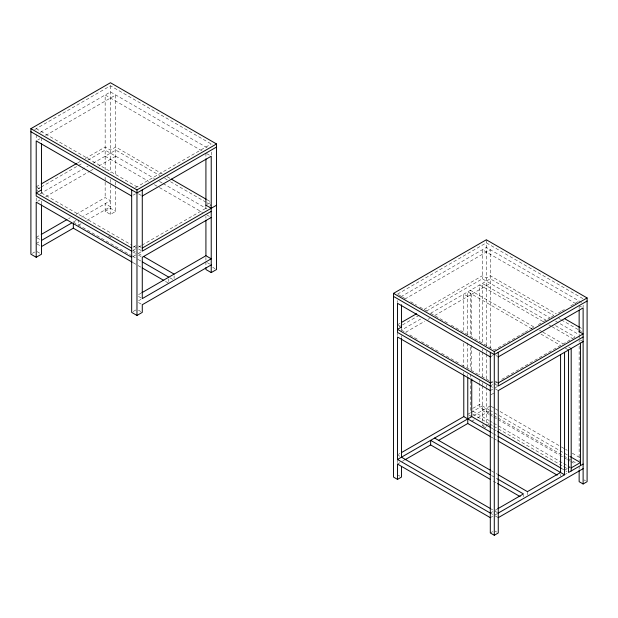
<?xml version="1.0" encoding="UTF-8"?>
<svg xmlns="http://www.w3.org/2000/svg" width="618" height="618" viewBox="0 0 618 618"><rect width="100%" height="100%" fill="white"/><g stroke="black" fill="none" stroke-linecap="round" stroke-linejoin="round"><path stroke-width="0.46" stroke-dasharray="3.09 2.32" d="M34.685 129.541L110.452 85.794L212.739 144.851M40.355 132.391L110.452 91.92L207.076 147.702M37.721 140.039L39.992 138.726M45.662 135.45L115.759 94.979L115.759 176.176M36.207 186.845L40.355 184.442M77.737 162.866L80.232 161.422M85.214 158.548L105.153 147.038L110.452 150.097L115.759 147.038L162.248 173.874M40.355 187.509L36.207 189.904L37.721 190.777M41.19 187.03L77.737 165.925M78.571 165.446L82.719 163.044M87.71 160.17L105.153 150.097L154.454 178.563M39.992 193.843L88.026 166.111M93.009 163.229L115.759 150.097L159.753 175.497M37.721 201.275L39.992 199.969M45.662 196.694L89.687 171.271M90.522 170.792L93.009 169.355M98.826 165.995L115.759 156.223M36.207 237.366L40.355 234.971M68.598 218.664L70.259 217.706M76.076 214.346L105.153 197.559L110.452 200.626L81.893 217.111M36.207 243.492L40.355 241.09M73.588 221.908L76.076 220.471M135.458 187.718L211.225 143.971M81.082 223.708L78.633 225.122L78.633 219.869M86.79 220.41L110.452 206.744L105.153 203.685L105.153 211.341L110.452 214.4L115.759 211.341L115.759 186.628M32.414 253.334L34.685 252.02M105.153 211.341L110.452 208.281L115.759 211.341M133.187 195.157L135.458 193.843M133.187 247.208L136.215 245.462M207.439 204.342L211.225 202.156M133.187 250.267L136.215 248.521M141.128 245.686L136.972 248.081L132.824 245.686M141.955 245.207L205.918 208.274M209.711 206.088L211.225 205.215L207.076 202.82M133.187 256.393L136.215 254.647M138.633 253.249L141.128 251.812M138.602 294.601L141.051 293.187M138.602 300.727L141.051 299.313M133.187 311.511L136.215 309.765M397.498 294.129L486.327 242.843L583.122 298.726L581.53 299.637M400.819 296.802L486.327 247.432L583.122 303.314M404.798 299.097L490.306 249.726L490.306 348.027M397.498 324.751L399.993 323.307M424.118 309.379L482.349 275.759L486.327 278.054L490.306 275.759L556.362 313.898M399.158 326.852L401.654 325.408M402.488 324.929L420.788 314.361M426.613 311.001L482.349 278.818L549.672 317.691M401.468 327.81L401.468 330.112L420.696 319.012M430.646 313.264L490.306 278.818L553.859 315.512M405.617 332.306L424.674 321.306M427.988 319.39L429.649 318.432M434.616 315.566L490.306 283.415M524.234 332.723L494.284 350.012L450.808 324.906M525.068 332.237L530.059 329.355M530.893 328.876L535.049 326.474M538.378 324.558L550.028 317.83M550.862 317.351L554.184 315.427M558.348 313.025L560.843 311.588M561.677 311.109L565.833 308.706M570.823 305.825L579.143 301.02M490.306 356.903L492.693 355.52M491.101 382.472L492.693 381.553M490.306 385.987L492.693 384.612M494.284 383.693L497.614 381.769M501.77 379.375L574.987 337.104M491.101 390.128L492.693 389.209M495.111 387.81L497.598 386.374M491.101 394.717L494.284 392.878M472.739 408.382L479.699 404.365L489.016 409.742M398.324 454.408L399.977 453.45M467.764 414.315L470.422 412.785L470.422 378.069M471.009 412.445L482.349 405.895M490.306 405.895L471.743 416.617L468.56 414.778M397.498 464.072L399.877 462.697M402.303 461.298L403.971 460.333M471.743 421.206L474.176 419.8M477.42 417.93L490.306 410.491M483.94 424.883L482.349 425.802L482.349 421.97M490.306 513.071L492.693 511.689M495.118 510.29L496.787 509.325M564.558 470.198L566.992 468.799M567.803 468.328L570.229 466.922M490.306 517.66L492.693 516.285M495.118 514.887L497.621 513.442M565.37 474.323L566.992 473.388M490.306 532.971L492.693 531.596M575.798 303.677L482.349 249.726L482.349 278.818M579.939 306.072L581.53 306.991M579.777 327.409L581.453 328.374M558.873 318.409L560.549 319.375M561.383 319.854L578.108 329.51M578.942 329.989L581.453 331.441M555.528 321.066L579.777 335.064M546.536 320.464L482.349 283.415L482.349 343.206M555.636 325.725L574.964 336.88M583.122 341.592L579.143 339.297L579.143 331.642M542.99 321.484L479.699 284.944L479.699 341.847M548.823 324.852L551.326 326.296M552.152 326.775L572.144 338.316M533.713 326.845L470.422 290.305L470.422 335.628M539.545 330.213L542.04 331.65M542.874 332.136L562.859 343.67M568.691 347.038L571.186 348.482M531.897 328.853L467.764 291.835L467.764 334.268M541.051 334.145L560.209 345.207M565.354 348.173L568.537 350.012M467.764 296.424L463.786 294.129L463.786 331.742M201.769 150.761L105.153 94.979L105.153 169.68M206.682 153.596L211.225 156.223M398.286 294.585L401.468 296.424M402.31 296.91L405.655 298.842M410.669 301.738L416.524 305.114M419.869 307.046L427.393 311.395M430.738 313.326L447.463 322.975M495.875 355.52L497.467 356.439M167.231 176.748L170.545 178.672M207.076 199.753L210.398 201.677M164.736 178.378L167.231 179.815M170.545 181.731L206.242 202.341M159.436 181.437L162.248 183.059M163.075 183.538L207.076 208.946M398.286 325.207L399.877 326.126M495.08 381.09L498.262 382.928M105.153 156.223L148.644 181.329M154.454 184.689L158.602 187.084M159.436 187.563L202.604 212.484M206.682 214.84L209.711 216.586M401.468 330.112L406.49 333.002M409.834 334.933L418.193 339.761M421.538 341.692L438.262 351.348M441.607 353.28L458.332 362.936M461.677 364.867L478.402 374.523M481.746 376.455L492.616 382.727M495.08 384.157L497.467 385.532M490.939 386.358L492.616 387.324M495.08 388.745L498.262 390.584M36.207 128.66L138.486 187.718M138.486 193.843L142.279 196.03M491.148 406.381L494.493 408.313M495.327 408.792L560.549 446.451M561.383 446.93L564.728 448.861M565.563 449.348L567.231 450.313M572.253 453.203L579.777 457.552M489.672 410.12L570.476 456.772M488.861 412.716L479.699 407.424L479.699 383.314M489.695 413.195L493.025 415.118M493.859 415.597L497.189 417.521M498.023 418.007L562.983 455.512M563.817 455.991L567.146 457.915M567.981 458.394L576.308 463.199M482.349 410.491L488.838 414.238M489.672 414.717L493.017 416.648M493.859 417.127L497.204 419.058M498.038 419.545L559.074 454.786M559.916 455.265L563.261 457.196M564.095 457.683L566.606 459.128M567.44 459.614L569.95 461.059M570.785 461.546L574.964 463.956M472.917 411.163L488.738 420.302M489.572 420.781L492.901 422.704M493.736 423.183L562.859 463.091M563.693 463.577L567.023 465.501M567.857 465.98L570.36 467.424M472.917 414.23L488.738 423.361M489.572 423.848L492.901 425.771M493.736 426.25L562.859 466.157M563.693 466.636L567.023 468.56M490.306 425.802L486.327 423.5L486.327 387.942M583.917 479.846L585.509 480.765M207.439 262.735L209.711 264.048M490.978 427.718L492.755 428.737M493.488 429.162L496.918 431.148M561.214 468.266L566.945 471.58M212.739 267.331L215.01 268.645M483.145 426.258L486.327 428.096L486.327 424.272M490.978 432.306L492.855 433.396M493.488 433.759L497.869 436.293M491.179 437.019L492.855 437.984M493.689 438.471L497.869 440.881M36.964 187.277L39.992 189.031M138.486 245.894L142.279 248.081M41.506 192.97L131.989 245.207M138.486 248.961L142.279 251.147M108.521 236.246L111.008 237.683M132.592 250.151L137.575 253.025M138.401 253.504L142.557 255.898M132.824 251.812L136.145 253.728M138.486 255.079L142.279 257.273M73.326 222.055L132.267 256.084M132.592 256.269L137.575 259.151M138.077 259.444L141.723 261.545M169.95 277.837L173.272 279.753M133.102 262.689L137.25 265.083M138.077 265.562L141.398 267.478M165.477 281.383L168.799 283.299M491.48 470.877L497.335 474.253M491.48 475.466L496.702 478.479M493.357 481.144L496.702 483.075M36.964 237.806L39.992 239.552M138.486 296.424L141.522 298.17M36.964 243.932L39.992 245.678M138.486 302.542L142.279 304.736M398.286 455.35L399.877 456.269M490.939 508.838L492.616 509.804M495.08 511.233L497.467 512.608M490.939 513.434L492.616 514.4M495.08 515.821L498.262 517.66M36.964 251.58L39.992 253.334M138.486 310.197L140.765 311.511M398.286 475.25L399.877 476.169M495.08 531.132L496.671 532.052M583.122 305.192L583.122 307.069M579.143 305.609L579.143 309.363M579.143 340.263L579.143 342.187M579.143 346.049L579.143 460.812M579.143 466.374L579.143 469.24M560.58 474.33L560.58 476.169M527.432 491.634L527.432 495.312M523.454 494.848L523.454 496.687M486.327 239.776L486.327 345.663M486.327 351.294L486.327 353.349M486.327 354.184L486.327 379.297M486.327 385.045L486.327 386.984M482.349 348.992L482.349 350.924M482.349 351.889L482.349 376.965M482.349 382.751L482.349 384.682M482.349 385.64L482.349 421.012M479.699 352.453L479.699 374.639M479.699 380.425L479.699 382.349M471.743 294.129L471.743 336.563M471.743 345.246L471.743 370.321M470.422 347.208L470.422 369.386M470.422 375.172L470.422 377.104M467.764 342.951L467.764 368.761M467.764 374.547L467.764 376.478M463.786 343.314L463.786 366.466M463.786 372.252L463.786 374.176M401.468 335.667L401.468 337.598M397.498 300.603L397.498 302.472M397.498 332.407L397.498 336.262M397.498 459.483L397.498 463.307M211.225 151.997L211.225 154.848M205.918 153.156L205.918 157.914M205.918 205.215L205.918 210.027M205.918 216.323L205.918 218.247M205.918 257.49L205.918 260.116M205.918 261.862L205.918 266.652M174.098 275.86L174.098 278.486M168.799 278.927L168.799 281.545M115.759 181.877L115.759 185.678M110.452 85.794L110.452 172.746M110.452 179.344L110.452 214.4M105.153 177.374L105.153 181.221M105.153 182.179L105.153 197.559M41.506 137.853L41.506 142.603M41.506 189.904L41.506 194.716M41.506 201.012L41.506 203.901M36.207 134.786L36.207 139.537M36.207 197.953L36.207 200.835"/><path stroke-width="0.93" d="M41.506 204.859L41.506 254.207L36.207 257.273L30.9 254.207L30.9 128.66L110.452 82.735L216.532 143.971L216.532 269.518L211.225 272.584L205.918 269.518L205.918 267.602M41.19 183.963L76.91 163.345M41.506 189.904L36.207 192.963L131.673 248.081M41.19 234.492L66.937 219.622M41.506 240.433L71.696 222.998M30.9 128.66L136.972 189.904L216.532 143.971M41.506 246.551L73.326 228.181L132.267 262.21M216.532 147.038L136.972 192.963L30.9 131.727M142.279 196.03L211.225 156.223L211.225 272.584M142.279 248.081L216.532 205.215M211.225 211.341L142.279 251.147L142.279 189.904M211.225 217.466L142.279 257.273L142.279 298.61L211.225 258.803L205.918 255.736L141.87 292.716M211.225 264.929L142.279 304.736L142.279 312.384L136.972 315.45L131.673 312.384L131.673 189.904M401.468 466.567L401.468 477.088L397.498 479.383L393.519 477.088L393.519 293.365L486.327 239.776L587.1 297.953L587.1 481.685L583.122 483.979L579.143 481.685L579.143 470.198M401.654 322.349L416.632 313.705M401.468 327.046L397.498 329.34L490.306 382.928M393.519 293.365L494.284 351.542L587.1 297.953M587.1 301.02L494.284 354.608L393.519 296.424M498.262 356.903L583.122 307.911L583.122 483.979M498.262 382.928L583.122 333.936L579.143 331.642M583.122 336.995L498.262 385.987L498.262 352.306M583.122 341.592L498.262 390.584L498.262 532.971L494.284 535.265L490.306 532.971L490.306 352.306M401.638 452.5L463.786 416.617L490.344 431.943M490.306 390.584L397.498 336.995L397.498 459.483L471.743 416.617L471.743 379.004M404.805 459.854L430.646 444.937L490.012 479.213M438.765 440.248L467.764 423.5L490.344 436.54M497.621 508.846L523.454 493.929L497.536 478.965M571.186 467.903L580.472 462.542L570.476 456.772M498.262 513.071L564.558 474.794L564.558 352.306M583.122 464.072L568.537 472.492L568.537 350.012M498.262 517.66L583.122 468.668M564.728 318.726L579.777 327.409M490.306 356.903L397.498 303.314L397.498 332.407L490.306 385.987M171.379 179.15L206.242 199.274M205.918 205.215L211.225 208.274M131.673 196.03L36.207 140.912L36.207 196.03L131.673 251.147M471.101 416.238L490.252 427.301M497.668 431.58L561.214 468.266M497.869 436.293L564.558 474.794M497.869 440.881L557.235 475.157M143.384 256.377L174.098 274.114M142.233 261.839L168.799 277.173M131.673 257.273L36.207 202.156L36.207 257.273M142.233 267.957L163.816 280.425M434.616 438.046L490.646 470.391M498.17 474.74L527.432 491.634L560.58 472.492L560.58 354.832M490.012 474.616L430.646 440.34L430.646 444.937M497.536 483.554L520.109 496.594M490.105 508.359L401.468 457.189L401.468 338.556M397.498 459.483L490.306 513.071M490.306 517.66L397.498 464.072L397.498 479.383M580.472 343.121L580.472 465.609M579.143 310.306L579.143 331.889M571.186 348.482L571.186 470.962M494.284 351.542L494.284 535.265M467.764 377.436L467.764 423.5M463.786 375.141L463.786 416.617M401.468 304.774L401.468 327.293M205.918 158.865L205.918 205.423M205.918 220.17L205.918 255.736M136.972 189.904L136.972 315.45M73.326 223.809L73.326 228.181M41.506 143.554L41.506 191.062"/></g></svg>
